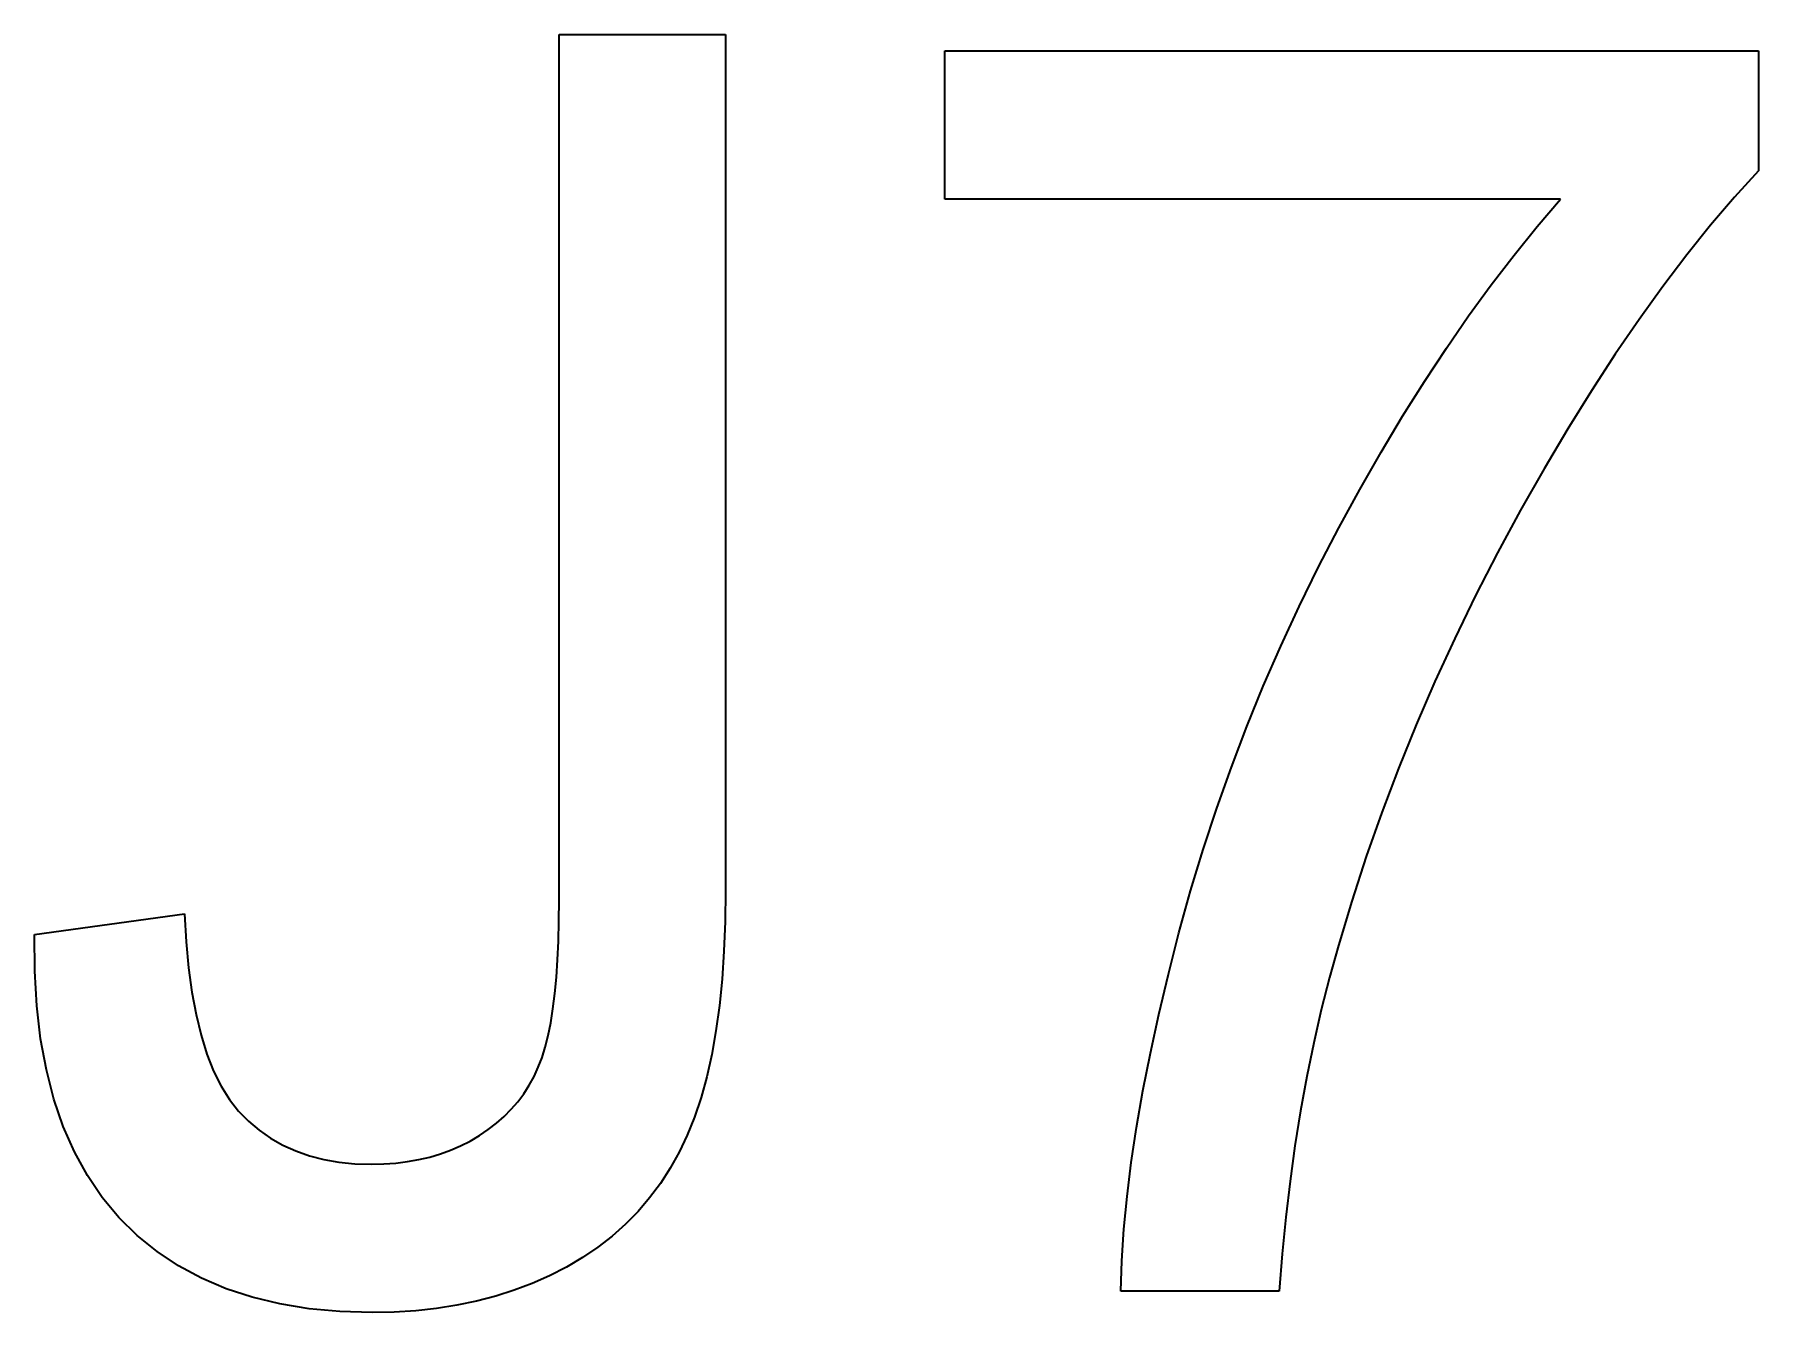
# Model space of a CAD drawing. Extents: x 23 to 417, y 3 to 294.
# Drawn here: x 153.497 to 155.898, y 143.708 to 145.487 of the extents above; entities that cross this region are included whole.
import ezdxf

# ---------------------------------------------------------------- set-up
doc = ezdxf.new("R2010")
doc.units = 0
doc.layers.get('0').update_dxf_attribs({"lineweight": 13})

# ---------------------------------------------------------------- blocks, each defined once
blk = doc.blocks.new('BLOCK3494')
at = {"color": 7, "lineweight": 35, "ltscale": 0.060283}
blk.add_line((67.9073, 37.4881), (67.9073, 39.8994), dxfattribs=at)
at = {"color": 7, "lineweight": 35, "ltscale": 0.011579}
blk.add_line((67.9073, 39.8994), (68.3705, 39.8994), dxfattribs=at)
at = {"color": 7, "lineweight": 35, "ltscale": 0.059627}
blk.add_line((68.3705, 39.8994), (68.3705, 37.5143), dxfattribs=at)
at = {"color": 7, "lineweight": 35, "ltscale": 0.010326}
blk.add_line((68.9816, 39.441), (68.9816, 39.854), dxfattribs=at)
at = {"color": 7, "lineweight": 35, "ltscale": 0.056642}
blk.add_line((68.9816, 39.854), (71.2473, 39.854), dxfattribs=at)
at = {"color": 7, "lineweight": 35, "ltscale": 0.008356}
blk.add_line((71.2473, 39.854), (71.2473, 39.5198), dxfattribs=at)
at = {"color": 7, "lineweight": 35, "ltscale": 0.002482}
blk.add_line((71.2473, 39.5198), (71.1806, 39.4463), dxfattribs=at)
at = {"color": 7, "lineweight": 35, "ltscale": 0.042855}
blk.add_line((70.6958, 39.441), (68.9816, 39.441), dxfattribs=at)
at = {"color": 7, "lineweight": 35, "ltscale": 0.002505}
blk.add_line((70.6308, 39.3648), (70.6958, 39.441), dxfattribs=at)
at = {"color": 7, "lineweight": 35, "ltscale": 0.002569}
blk.add_line((71.1806, 39.4463), (71.1139, 39.3682), dxfattribs=at)
at = {"color": 7, "lineweight": 35, "ltscale": 0.002558}
blk.add_line((70.5665, 39.2852), (70.6308, 39.3648), dxfattribs=at)
at = {"color": 7, "lineweight": 35, "ltscale": 0.002657}
blk.add_line((71.1139, 39.3682), (71.0473, 39.2853), dxfattribs=at)
at = {"color": 7, "lineweight": 35, "ltscale": 0.002614}
blk.add_line((70.5029, 39.2022), (70.5665, 39.2852), dxfattribs=at)
at = {"color": 7, "lineweight": 35, "ltscale": 0.002747}
blk.add_line((71.0473, 39.2853), (70.9809, 39.1978), dxfattribs=at)
at = {"color": 7, "lineweight": 35, "ltscale": 0.002671}
blk.add_line((70.4401, 39.1158), (70.5029, 39.2022), dxfattribs=at)
at = {"color": 7, "lineweight": 35, "ltscale": 0.002839}
blk.add_line((70.9809, 39.1978), (70.9146, 39.1056), dxfattribs=at)
at = {"color": 7, "lineweight": 35, "ltscale": 0.00273}
blk.add_line((70.378, 39.0259), (70.4401, 39.1158), dxfattribs=at)
at = {"color": 7, "lineweight": 35, "ltscale": 0.002933}
blk.add_line((70.9146, 39.1056), (70.8484, 39.0087), dxfattribs=at)
at = {"color": 7, "lineweight": 35, "ltscale": 0.002791}
blk.add_line((70.3167, 38.9326), (70.378, 39.0259), dxfattribs=at)
at = {"color": 7, "lineweight": 35, "ltscale": 0.003029}
for p, q in [((70.8484, 39.0087), (70.7823, 38.9071)), ((69.7792, 37.8586), (69.8223, 37.9718))]:
    blk.add_line(p, q, dxfattribs=at)
at = {"color": 7, "lineweight": 35, "ltscale": 0.002853}
blk.add_line((70.2561, 38.836), (70.3167, 38.9326), dxfattribs=at)
at = {"color": 7, "lineweight": 35, "ltscale": 0.003126}
blk.add_line((70.7823, 38.9071), (70.7164, 38.8009), dxfattribs=at)
at = {"color": 7, "lineweight": 35, "ltscale": 0.002916}
blk.add_line((70.1962, 38.7359), (70.2561, 38.836), dxfattribs=at)
at = {"color": 7, "lineweight": 35, "ltscale": 0.003225}
blk.add_line((70.7164, 38.8009), (70.6505, 38.69), dxfattribs=at)
at = {"color": 7, "lineweight": 35, "ltscale": 0.00298}
blk.add_line((70.1371, 38.6324), (70.1962, 38.7359), dxfattribs=at)
at = {"color": 7, "lineweight": 35, "ltscale": 0.003324}
blk.add_line((70.6505, 38.69), (70.5848, 38.5744), dxfattribs=at)
at = {"color": 7, "lineweight": 35, "ltscale": 0.003046}
blk.add_line((70.0787, 38.5254), (70.1371, 38.6324), dxfattribs=at)
at = {"color": 7, "lineweight": 35, "ltscale": 0.003364}
blk.add_line((70.5848, 38.5744), (70.5206, 38.4561), dxfattribs=at)
at = {"color": 7, "lineweight": 35, "ltscale": 0.003072}
blk.add_line((70.022, 38.4164), (70.0787, 38.5254), dxfattribs=at)
at = {"color": 7, "lineweight": 35, "ltscale": 0.003061}
blk.add_line((69.968, 38.3065), (70.022, 38.4164), dxfattribs=at)
at = {"color": 7, "lineweight": 35, "ltscale": 0.003344}
blk.add_line((70.5206, 38.4561), (70.4595, 38.3372), dxfattribs=at)
at = {"color": 7, "lineweight": 35, "ltscale": 0.003326}
blk.add_line((70.4595, 38.3372), (70.4013, 38.2175), dxfattribs=at)
at = {"color": 7, "lineweight": 35, "ltscale": 0.00305}
blk.add_line((69.9168, 38.1958), (69.968, 38.3065), dxfattribs=at)
at = {"color": 7, "lineweight": 35, "ltscale": 0.003309}
blk.add_line((70.4013, 38.2175), (70.3461, 38.0973), dxfattribs=at)
at = {"color": 7, "lineweight": 35, "ltscale": 0.003042}
blk.add_line((69.8682, 38.0842), (69.9168, 38.1958), dxfattribs=at)
at = {"color": 7, "lineweight": 35, "ltscale": 0.003035}
blk.add_line((69.8223, 37.9718), (69.8682, 38.0842), dxfattribs=at)
at = {"color": 7, "lineweight": 35, "ltscale": 0.003294}
blk.add_line((70.3461, 38.0973), (70.2938, 37.9763), dxfattribs=at)
at = {"color": 7, "lineweight": 35, "ltscale": 0.00328}
blk.add_line((70.2938, 37.9763), (70.2446, 37.8547), dxfattribs=at)
at = {"color": 7, "lineweight": 35, "ltscale": 0.003026}
blk.add_line((69.7387, 37.7446), (69.7792, 37.8586), dxfattribs=at)
at = {"color": 7, "lineweight": 35, "ltscale": 0.003269}
blk.add_line((70.2446, 37.8547), (70.1983, 37.7324), dxfattribs=at)
at = {"color": 7, "lineweight": 35, "ltscale": 0.003024}
blk.add_line((69.7009, 37.6297), (69.7387, 37.7446), dxfattribs=at)
at = {"color": 7, "lineweight": 35, "ltscale": 0.003259}
blk.add_line((70.1983, 37.7324), (70.1551, 37.6095), dxfattribs=at)
at = {"color": 7, "lineweight": 35, "ltscale": 0.003023}
blk.add_line((69.6658, 37.5139), (69.7009, 37.6297), dxfattribs=at)
at = {"color": 7, "lineweight": 35, "ltscale": 0.00325}
blk.add_line((70.1551, 37.6095), (70.1148, 37.4858), dxfattribs=at)
at = {"color": 7, "lineweight": 35, "ltscale": 0.002147}
blk.add_line((68.3705, 37.5143), (68.3694, 37.4285), dxfattribs=at)
at = {"color": 7, "lineweight": 35, "ltscale": 0.003025}
blk.add_line((69.6334, 37.3974), (69.6658, 37.5139), dxfattribs=at)
at = {"color": 7, "lineweight": 35, "ltscale": 0.010542}
blk.add_line((66.4462, 37.3926), (66.864, 37.4499), dxfattribs=at)
at = {"color": 7, "lineweight": 35, "ltscale": 0.001945}
blk.add_line((66.864, 37.4499), (66.8685, 37.3722), dxfattribs=at)
at = {"color": 7, "lineweight": 35, "ltscale": 0.001463}
blk.add_line((67.9068, 37.4296), (67.9073, 37.4881), dxfattribs=at)
at = {"color": 7, "lineweight": 35, "ltscale": 0.003244}
blk.add_line((70.1148, 37.4858), (70.0775, 37.3616), dxfattribs=at)
at = {"color": 7, "lineweight": 35, "ltscale": 0.001382}
blk.add_line((67.9054, 37.3743), (67.9068, 37.4296), dxfattribs=at)
at = {"color": 7, "lineweight": 35, "ltscale": 0.002049}
blk.add_line((68.3694, 37.4285), (68.3662, 37.3466), dxfattribs=at)
at = {"color": 7, "lineweight": 35, "ltscale": 0.00255}
blk.add_line((66.4468, 37.2906), (66.4462, 37.3926), dxfattribs=at)
at = {"color": 7, "lineweight": 35, "ltscale": 0.001824}
blk.add_line((66.8685, 37.3722), (66.8753, 37.2996), dxfattribs=at)
at = {"color": 7, "lineweight": 35, "ltscale": 0.001301}
for p, q in [((67.903, 37.3223), (67.9054, 37.3743)), ((67.9724, 36.4927), (67.9276, 36.4663))]:
    blk.add_line(p, q, dxfattribs=at)
at = {"color": 7, "lineweight": 35, "ltscale": 0.002975}
blk.add_line((69.6039, 37.2821), (69.6334, 37.3974), dxfattribs=at)
at = {"color": 7, "lineweight": 35, "ltscale": 0.002303}
blk.add_line((70.0775, 37.3616), (70.0526, 37.2729), dxfattribs=at)
at = {"color": 7, "lineweight": 35, "ltscale": 0.001221}
blk.add_line((67.8996, 37.2736), (67.903, 37.3223), dxfattribs=at)
at = {"color": 7, "lineweight": 35, "ltscale": 0.001953}
blk.add_line((68.3662, 37.3466), (68.3609, 37.2686), dxfattribs=at)
at = {"color": 7, "lineweight": 35, "ltscale": 0.002425}
blk.add_line((66.4525, 37.1938), (66.4468, 37.2906), dxfattribs=at)
at = {"color": 7, "lineweight": 35, "ltscale": 0.001705}
blk.add_line((66.8753, 37.2996), (66.8845, 37.232), dxfattribs=at)
at = {"color": 7, "lineweight": 35, "ltscale": 0.001141}
blk.add_line((67.8953, 37.2282), (67.8996, 37.2736), dxfattribs=at)
at = {"color": 7, "lineweight": 35, "ltscale": 0.001859}
for p, q in [((68.3609, 37.2686), (68.3535, 37.1946)), ((66.9801, 36.406), (66.9117, 36.4351))]:
    blk.add_line(p, q, dxfattribs=at)
at = {"color": 7, "lineweight": 35, "ltscale": 0.002874}
blk.add_line((69.5773, 37.1703), (69.6039, 37.2821), dxfattribs=at)
at = {"color": 7, "lineweight": 35, "ltscale": 0.002331}
blk.add_line((70.0526, 37.2729), (70.0296, 37.1825), dxfattribs=at)
at = {"color": 7, "lineweight": 35, "ltscale": 0.001589}
blk.add_line((66.8845, 37.232), (66.8961, 37.1695), dxfattribs=at)
at = {"color": 7, "lineweight": 35, "ltscale": 0.001063}
blk.add_line((67.8901, 37.186), (67.8953, 37.2282), dxfattribs=at)
at = {"color": 7, "lineweight": 35, "ltscale": 0.002308}
blk.add_line((66.4633, 37.1021), (66.4525, 37.1938), dxfattribs=at)
at = {"color": 7, "lineweight": 35, "ltscale": 0.001477}
blk.add_line((66.8961, 37.1695), (66.9099, 37.1121), dxfattribs=at)
at = {"color": 7, "lineweight": 35, "ltscale": 0.000984804}
blk.add_line((67.8839, 37.1471), (67.8901, 37.186), dxfattribs=at)
at = {"color": 7, "lineweight": 35, "ltscale": 0.001767}
blk.add_line((68.3535, 37.1946), (68.3439, 37.1246), dxfattribs=at)
at = {"color": 7, "lineweight": 35, "ltscale": 0.002773}
blk.add_line((69.5536, 37.0619), (69.5773, 37.1703), dxfattribs=at)
at = {"color": 7, "lineweight": 35, "ltscale": 0.002361}
blk.add_line((70.0296, 37.1825), (70.0085, 37.0905), dxfattribs=at)
at = {"color": 7, "lineweight": 35, "ltscale": 0.000908617}
blk.add_line((67.8767, 37.1114), (67.8839, 37.1471), dxfattribs=at)
at = {"color": 7, "lineweight": 35, "ltscale": 0.001677}
blk.add_line((68.3439, 37.1246), (68.3322, 37.0585), dxfattribs=at)
at = {"color": 7, "lineweight": 35, "ltscale": 0.002199}
for p, q in [((66.4792, 37.0156), (66.4633, 37.1021)), ((69.474, 36.4837), (69.4798, 36.5715))]:
    blk.add_line(p, q, dxfattribs=at)
at = {"color": 7, "lineweight": 35, "ltscale": 0.001371}
blk.add_line((66.9099, 37.1121), (66.9261, 37.0597), dxfattribs=at)
at = {"color": 7, "lineweight": 35, "ltscale": 0.000761759}
blk.add_line((67.8595, 37.05), (67.8686, 37.0791), dxfattribs=at)
at = {"color": 7, "lineweight": 35, "ltscale": 0.000834159}
blk.add_line((67.8686, 37.0791), (67.8767, 37.1114), dxfattribs=at)
at = {"color": 7, "lineweight": 35, "ltscale": 0.002392}
blk.add_line((70.0085, 37.0905), (69.9892, 36.9968), dxfattribs=at)
at = {"color": 7, "lineweight": 35, "ltscale": 0.001271}
blk.add_line((66.9261, 37.0597), (66.9447, 37.0124), dxfattribs=at)
at = {"color": 7, "lineweight": 35, "ltscale": 0.000708804}
blk.add_line((67.8373, 36.9974), (67.8492, 37.0231), dxfattribs=at)
at = {"color": 7, "lineweight": 35, "ltscale": 0.000720189}
blk.add_line((67.8492, 37.0231), (67.8595, 37.05), dxfattribs=at)
at = {"color": 7, "lineweight": 35, "ltscale": 0.00159}
blk.add_line((68.3322, 37.0585), (68.3184, 36.9964), dxfattribs=at)
at = {"color": 7, "lineweight": 35, "ltscale": 0.002674}
blk.add_line((69.5329, 36.9569), (69.5536, 37.0619), dxfattribs=at)
at = {"color": 7, "lineweight": 35, "ltscale": 0.002101}
blk.add_line((66.5002, 36.9342), (66.4792, 37.0156), dxfattribs=at)
at = {"color": 7, "lineweight": 35, "ltscale": 0.001179}
blk.add_line((66.9447, 37.0124), (66.9656, 36.9701), dxfattribs=at)
at = {"color": 7, "lineweight": 35, "ltscale": 0.001096}
blk.add_line((66.9656, 36.9701), (66.9888, 36.9329), dxfattribs=at)
at = {"color": 7, "lineweight": 35, "ltscale": 0.000696847}
blk.add_line((67.8087, 36.9493), (67.8238, 36.9728), dxfattribs=at)
at = {"color": 7, "lineweight": 35, "ltscale": 0.000701169}
blk.add_line((67.8238, 36.9728), (67.8373, 36.9974), dxfattribs=at)
at = {"color": 7, "lineweight": 35, "ltscale": 0.001507}
blk.add_line((68.3184, 36.9964), (68.3025, 36.9383), dxfattribs=at)
at = {"color": 7, "lineweight": 35, "ltscale": 0.002424}
blk.add_line((69.9892, 36.9968), (69.9718, 36.9014), dxfattribs=at)
at = {"color": 7, "lineweight": 35, "ltscale": 0.002014}
blk.add_line((66.5263, 36.858), (66.5002, 36.9342), dxfattribs=at)
at = {"color": 7, "lineweight": 35, "ltscale": 0.001027}
blk.add_line((66.9888, 36.9329), (67.0144, 36.9008), dxfattribs=at)
at = {"color": 7, "lineweight": 35, "ltscale": 0.000697992}
blk.add_line((67.7739, 36.9059), (67.7921, 36.927), dxfattribs=at)
at = {"color": 7, "lineweight": 35, "ltscale": 0.000695503}
blk.add_line((67.7921, 36.927), (67.8087, 36.9493), dxfattribs=at)
at = {"color": 7, "lineweight": 35, "ltscale": 0.001428}
blk.add_line((68.3025, 36.9383), (68.2844, 36.8841), dxfattribs=at)
at = {"color": 7, "lineweight": 35, "ltscale": 0.002576}
blk.add_line((69.5152, 36.8554), (69.5329, 36.9569), dxfattribs=at)
at = {"color": 7, "lineweight": 35, "ltscale": 0.000988077}
blk.add_line((67.0144, 36.9008), (67.0422, 36.8727), dxfattribs=at)
at = {"color": 7, "lineweight": 35, "ltscale": 0.000712406}
blk.add_line((67.7327, 36.867), (67.7541, 36.8859), dxfattribs=at)
at = {"color": 7, "lineweight": 35, "ltscale": 0.000703757}
blk.add_line((67.7541, 36.8859), (67.7739, 36.9059), dxfattribs=at)
at = {"color": 7, "lineweight": 35, "ltscale": 0.001353}
blk.add_line((68.2844, 36.8841), (68.2642, 36.8339), dxfattribs=at)
at = {"color": 7, "lineweight": 35, "ltscale": 0.002457}
blk.add_line((69.9718, 36.9014), (69.9563, 36.8043), dxfattribs=at)
at = {"color": 7, "lineweight": 35, "ltscale": 0.001939}
blk.add_line((66.5574, 36.7869), (66.5263, 36.858), dxfattribs=at)
at = {"color": 7, "lineweight": 35, "ltscale": 0.000975488}
blk.add_line((67.0422, 36.8727), (67.072, 36.8475), dxfattribs=at)
at = {"color": 7, "lineweight": 35, "ltscale": 0.000970806}
blk.add_line((67.072, 36.8475), (67.1038, 36.8253), dxfattribs=at)
at = {"color": 7, "lineweight": 35, "ltscale": 0.000975278}
blk.add_line((67.1038, 36.8253), (67.1378, 36.806), dxfattribs=at)
at = {"color": 7, "lineweight": 35, "ltscale": 0.000748208}
blk.add_line((67.6595, 36.8175), (67.6853, 36.8327), dxfattribs=at)
at = {"color": 7, "lineweight": 35, "ltscale": 0.00073957}
blk.add_line((67.6853, 36.8327), (67.7098, 36.8493), dxfattribs=at)
at = {"color": 7, "lineweight": 35, "ltscale": 0.00072479}
blk.add_line((67.7098, 36.8493), (67.7327, 36.867), dxfattribs=at)
at = {"color": 7, "lineweight": 35, "ltscale": 0.001304}
blk.add_line((68.2642, 36.8339), (68.2417, 36.7868), dxfattribs=at)
at = {"color": 7, "lineweight": 35, "ltscale": 0.00248}
blk.add_line((69.5005, 36.7573), (69.5152, 36.8554), dxfattribs=at)
at = {"color": 7, "lineweight": 35, "ltscale": 0.00188}
blk.add_line((66.5936, 36.721), (66.5574, 36.7869), dxfattribs=at)
at = {"color": 7, "lineweight": 35, "ltscale": 0.000987315}
blk.add_line((67.1378, 36.806), (67.1737, 36.7898), dxfattribs=at)
at = {"color": 7, "lineweight": 35, "ltscale": 0.001007}
blk.add_line((67.1737, 36.7898), (67.2118, 36.7764), dxfattribs=at)
at = {"color": 7, "lineweight": 35, "ltscale": 0.000772037}
blk.add_line((67.5468, 36.7727), (67.5764, 36.7815), dxfattribs=at)
at = {"color": 7, "lineweight": 35, "ltscale": 0.000761376}
blk.add_line((67.5764, 36.7815), (67.605, 36.7919), dxfattribs=at)
at = {"color": 7, "lineweight": 35, "ltscale": 0.000754859}
blk.add_line((67.605, 36.7919), (67.6327, 36.8039), dxfattribs=at)
at = {"color": 7, "lineweight": 35, "ltscale": 0.000749895}
blk.add_line((67.6327, 36.8039), (67.6595, 36.8175), dxfattribs=at)
at = {"color": 7, "lineweight": 35, "ltscale": 0.001282}
blk.add_line((68.2417, 36.7868), (68.2167, 36.7421), dxfattribs=at)
at = {"color": 7, "lineweight": 35, "ltscale": 0.002492}
blk.add_line((69.9563, 36.8043), (69.9426, 36.7056), dxfattribs=at)
at = {"color": 7, "lineweight": 35, "ltscale": 0.001035}
blk.add_line((67.2118, 36.7764), (67.2519, 36.7661), dxfattribs=at)
at = {"color": 7, "lineweight": 35, "ltscale": 0.001069}
blk.add_line((67.2519, 36.7661), (67.294, 36.7587), dxfattribs=at)
at = {"color": 7, "lineweight": 35, "ltscale": 0.00111}
blk.add_line((67.294, 36.7587), (67.3382, 36.7542), dxfattribs=at)
at = {"color": 7, "lineweight": 35, "ltscale": 0.001157}
blk.add_line((67.3382, 36.7542), (67.3844, 36.7527), dxfattribs=at)
at = {"color": 7, "lineweight": 35, "ltscale": 0.000859308}
blk.add_line((67.3844, 36.7527), (67.4188, 36.7535), dxfattribs=at)
at = {"color": 7, "lineweight": 35, "ltscale": 0.000838332}
blk.add_line((67.4188, 36.7535), (67.4523, 36.756), dxfattribs=at)
at = {"color": 7, "lineweight": 35, "ltscale": 0.000817902}
blk.add_line((67.4523, 36.756), (67.4847, 36.76), dxfattribs=at)
at = {"color": 7, "lineweight": 35, "ltscale": 0.0007997}
blk.add_line((67.4847, 36.76), (67.5162, 36.7656), dxfattribs=at)
at = {"color": 7, "lineweight": 35, "ltscale": 0.000785352}
blk.add_line((67.5162, 36.7656), (67.5468, 36.7727), dxfattribs=at)
at = {"color": 7, "lineweight": 35, "ltscale": 0.001265}
blk.add_line((68.2167, 36.7421), (68.1893, 36.6996), dxfattribs=at)
at = {"color": 7, "lineweight": 35, "ltscale": 0.002384}
blk.add_line((69.4887, 36.6627), (69.5005, 36.7573), dxfattribs=at)
at = {"color": 7, "lineweight": 35, "ltscale": 0.001837}
blk.add_line((66.6349, 36.6603), (66.5936, 36.721), dxfattribs=at)
at = {"color": 7, "lineweight": 35, "ltscale": 0.001253}
blk.add_line((68.1893, 36.6996), (68.1593, 36.6594), dxfattribs=at)
at = {"color": 7, "lineweight": 35, "ltscale": 0.002527}
blk.add_line((69.9426, 36.7056), (69.9308, 36.6052), dxfattribs=at)
at = {"color": 7, "lineweight": 35, "ltscale": 0.00181}
blk.add_line((66.6813, 36.6047), (66.6349, 36.6603), dxfattribs=at)
at = {"color": 7, "lineweight": 35, "ltscale": 0.001247}
for p, q in [((68.1593, 36.6594), (68.1269, 36.6214)), ((68.1269, 36.6214), (68.092, 36.5858))]:
    blk.add_line(p, q, dxfattribs=at)
at = {"color": 7, "lineweight": 35, "ltscale": 0.002291}
blk.add_line((69.4798, 36.5715), (69.4887, 36.6627), dxfattribs=at)
at = {"color": 7, "lineweight": 35, "ltscale": 0.001793}
blk.add_line((66.7324, 36.5544), (66.6813, 36.6047), dxfattribs=at)
at = {"color": 7, "lineweight": 35, "ltscale": 0.001252}
blk.add_line((68.092, 36.5858), (68.0546, 36.5525), dxfattribs=at)
at = {"color": 7, "lineweight": 35, "ltscale": 0.002564}
blk.add_line((69.9308, 36.6052), (69.9208, 36.5031), dxfattribs=at)
at = {"color": 7, "lineweight": 35, "ltscale": 0.001786}
blk.add_line((66.7879, 36.5093), (66.7324, 36.5544), dxfattribs=at)
at = {"color": 7, "lineweight": 35, "ltscale": 0.001263}
blk.add_line((68.0546, 36.5525), (68.0148, 36.5215), dxfattribs=at)
at = {"color": 7, "lineweight": 35, "ltscale": 0.001794}
blk.add_line((66.8476, 36.4696), (66.7879, 36.5093), dxfattribs=at)
at = {"color": 7, "lineweight": 35, "ltscale": 0.00128}
blk.add_line((68.0148, 36.5215), (67.9724, 36.4927), dxfattribs=at)
at = {"color": 7, "lineweight": 35, "ltscale": 0.002601}
blk.add_line((69.9208, 36.5031), (69.9127, 36.3994), dxfattribs=at)
at = {"color": 7, "lineweight": 35, "ltscale": 0.001818}
blk.add_line((66.9117, 36.4351), (66.8476, 36.4696), dxfattribs=at)
at = {"color": 7, "lineweight": 35, "ltscale": 0.001326}
blk.add_line((67.8807, 36.4422), (67.8322, 36.4207), dxfattribs=at)
at = {"color": 7, "lineweight": 35, "ltscale": 0.001317}
blk.add_line((67.9276, 36.4663), (67.8807, 36.4422), dxfattribs=at)
at = {"color": 7, "lineweight": 35, "ltscale": 0.002109}
blk.add_line((69.4711, 36.3994), (69.474, 36.4837), dxfattribs=at)
at = {"color": 7, "lineweight": 35, "ltscale": 0.001913}
blk.add_line((67.0528, 36.3821), (66.9801, 36.406), dxfattribs=at)
at = {"color": 7, "lineweight": 35, "ltscale": 0.001356}
blk.add_line((67.7821, 36.4017), (67.7305, 36.3853), dxfattribs=at)
at = {"color": 7, "lineweight": 35, "ltscale": 0.001339}
blk.add_line((67.8322, 36.4207), (67.7821, 36.4017), dxfattribs=at)
at = {"color": 7, "lineweight": 35, "ltscale": 0.011041}
blk.add_line((69.9127, 36.3994), (69.4711, 36.3994), dxfattribs=at)
at = {"color": 7, "lineweight": 35, "ltscale": 0.001981}
blk.add_line((67.1298, 36.3636), (67.0528, 36.3821), dxfattribs=at)
at = {"color": 7, "lineweight": 35, "ltscale": 0.002061}
blk.add_line((67.2112, 36.3503), (67.1298, 36.3636), dxfattribs=at)
at = {"color": 7, "lineweight": 35, "ltscale": 0.002151}
blk.add_line((67.2968, 36.3424), (67.2112, 36.3503), dxfattribs=at)
at = {"color": 7, "lineweight": 35, "ltscale": 0.001495}
blk.add_line((67.5078, 36.3448), (67.4481, 36.341), dxfattribs=at)
at = {"color": 7, "lineweight": 35, "ltscale": 0.00146}
blk.add_line((67.5658, 36.3511), (67.5078, 36.3448), dxfattribs=at)
at = {"color": 7, "lineweight": 35, "ltscale": 0.001429}
blk.add_line((67.6223, 36.36), (67.5658, 36.3511), dxfattribs=at)
at = {"color": 7, "lineweight": 35, "ltscale": 0.001401}
blk.add_line((67.6772, 36.3714), (67.6223, 36.36), dxfattribs=at)
at = {"color": 7, "lineweight": 35, "ltscale": 0.001377}
blk.add_line((67.7305, 36.3853), (67.6772, 36.3714), dxfattribs=at)
at = {"color": 7, "lineweight": 35, "ltscale": 0.002251}
blk.add_line((67.3868, 36.3397), (67.2968, 36.3424), dxfattribs=at)
at = {"color": 7, "lineweight": 35, "ltscale": 0.001532}
blk.add_line((67.4481, 36.341), (67.3868, 36.3397), dxfattribs=at)

msp = doc.modelspace()

# ---------------------------------------------------------------- block references
at = {"lineweight": 0, "xscale": 0.5, "yscale": 0.5, "zscale": 0.5}
msp.add_blockref('BLOCK3494', (120.2741, 125.5377), dxfattribs=at)

doc.saveas('drawing.dxf')
